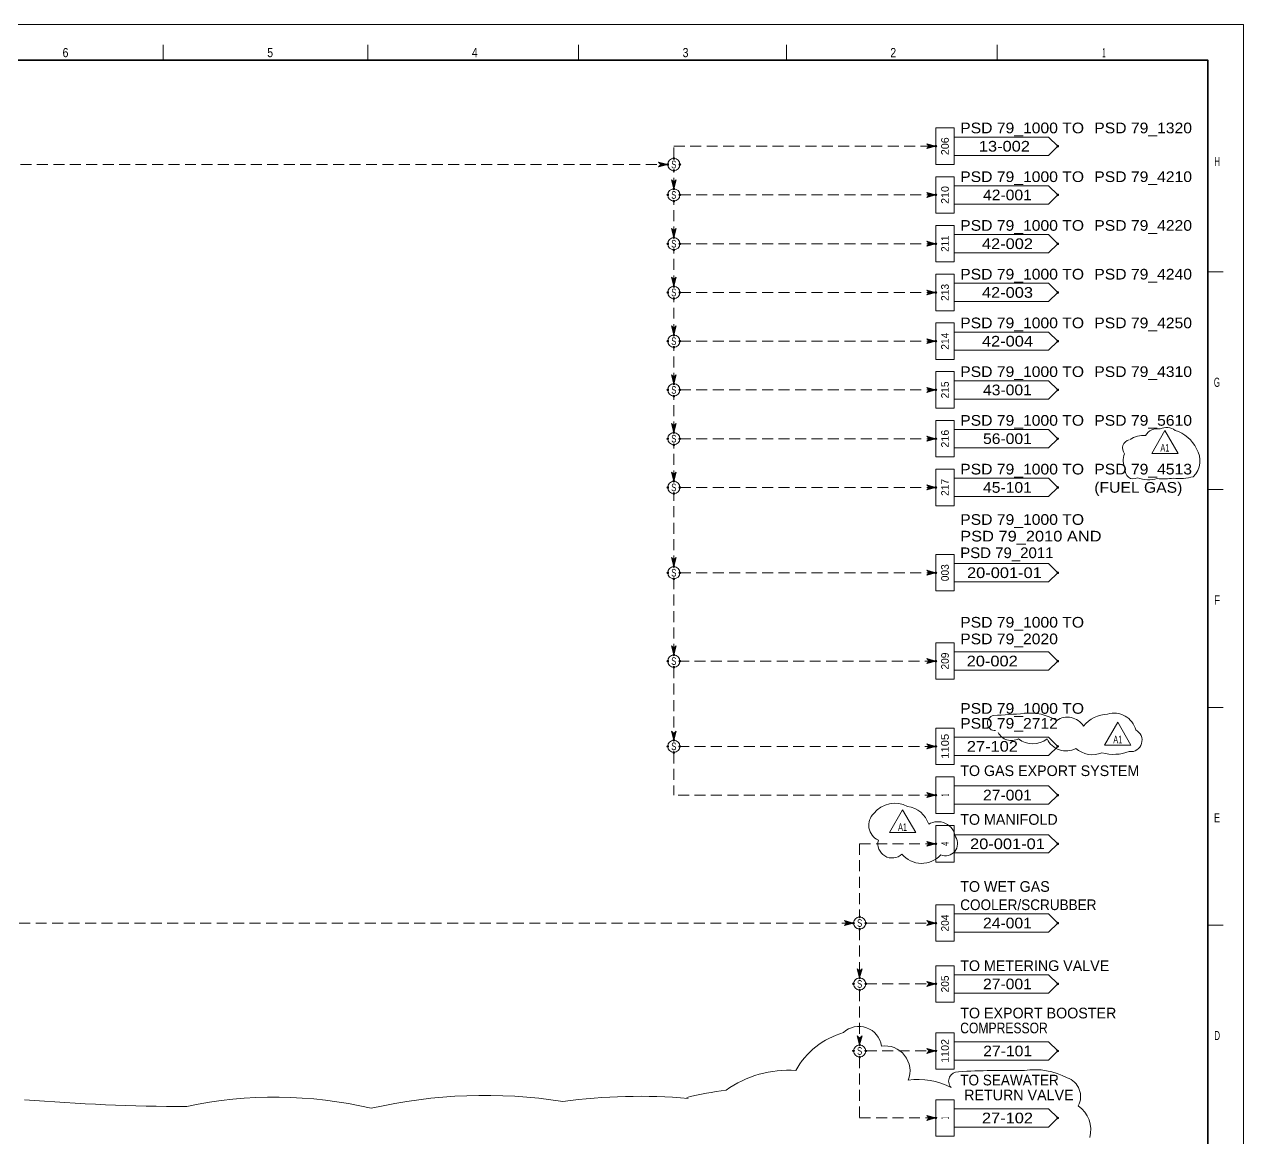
# Model space of a CAD drawing. Header units: millimetres. Extents: x 0 to 841, y 0 to 594.
# Drawn here: x 440.9 to 841, y 228.6 to 594 of the extents above; entities that cross this region are included whole.
import ezdxf
from ezdxf.enums import TextEntityAlignment as Align

# ---------------------------------------------------------------- set-up
doc = ezdxf.new("R2010")
doc.units = ezdxf.units.MM
doc.header["$LTSCALE"] = 1.2
doc.header["$PDMODE"] = 32
doc.header["$PDSIZE"] = 0.6
doc.linetypes.add('MEDIUM_DASHED', pattern=[4.5, 3, -1.5])
for name, color, linetype, lineweight in [('1', 7, 'Continuous', 13), ('12', 7, 'Continuous', 13), ('14', 7, 'MEDIUM_DASHED', 13), ('46', 7, 'MEDIUM_DASHED', 13), ('48', 7, 'Continuous', 13), ('49', 7, 'Continuous', 13), ('50', 7, 'Continuous', 13), ('51', 7, 'Continuous', 13), ('9', 7, 'Continuous', 13)]:
    doc.layers.add(name, color=color, linetype=linetype, lineweight=lineweight)

msp = doc.modelspace()

# ---------------------------------------------------------------- linework, layer by layer
at = {"layer": '1'}
for p, q in [((486.455, 587.261), (486.455, 582.228)), ((553.613, 587.261), (553.613, 582.228)), ((622.776, 587.261), (622.776, 582.228)), ((690.937, 587.261), (690.937, 582.228)), ((760.1, 587.261), (760.1, 582.228)), ((834.275, 512.761), (829.263, 512.761)), ((834.275, 441.28), (829.263, 441.28)), ((834.275, 369.799), (829.263, 369.799)), ((834.275, 298.318), (829.263, 298.318))]:
    msp.add_line(p, q, dxfattribs=at)
at = {"layer": '1', "lineweight": 35}
msp.add_lwpolyline([(829.263, 10.382), (829.263, 582.228), (10.333, 582.228), (10.333, 10.382)], dxfattribs=at)
at = {"layer": '12'}
msp.add_lwpolyline([(0, 594), (841, 594), (841, 0), (0, 0)], close=True, dxfattribs=at)
at = {"layer": '14'}
for p, q in [((654, 554), (740, 554)), ((256, 548), (652, 548)), ((654, 540), (654, 546)), ((656, 538), (740, 538)), ((654, 524), (654, 536)), ((656, 522), (740, 522)), ((654, 508), (654, 520)), ((656, 506), (740, 506)), ((654, 492), (654, 504)), ((656, 490), (740, 490)), ((654, 476), (654, 488)), ((656, 474), (740, 474)), ((654, 460), (654, 472)), ((656, 458), (740, 458)), ((654, 444), (654, 456)), ((656, 442), (740, 442)), ((654, 416), (654, 440)), ((656, 414), (740, 414)), ((654, 387), (654, 412)), ((740, 385), (656, 385)), ((654, 383), (654, 359)), ((740, 357), (656, 357)), ((654, 355), (654, 341)), ((740, 341), (654, 341)), ((715, 325), (715, 301)), ((715, 325), (740, 325)), ((715, 297), (715, 281)), ((717, 299), (738, 299)), ((715, 277), (715, 259)), ((717, 279), (740, 279)), ((717, 257), (738, 257)), ((715, 255), (715, 235)), ((715, 235), (738, 235))]:
    msp.add_line(p, q, dxfattribs=at)
msp.add_lwpolyline([(256, 544), (284, 544), (288, 299), (713, 299)], dxfattribs=at)
at = {"layer": '46'}
msp.add_line((654, 550), (654, 554), dxfattribs=at)
for points in [[(740, 554), (737, 554.8), (737.8, 554), (737, 553.2)], [(739.6, 554), (737.4, 554.6), (738, 554), (737.4, 553.4)], [(739.2, 554), (737.8, 554.4), (738.2, 554), (737.8, 553.6)], [(738.8, 554), (738.2, 554.2), (738.4, 554), (738.2, 553.8)], [(652, 548), (649, 548.8), (649.8, 548), (649, 547.2)], [(651.6, 548), (649.4, 548.6), (650, 548), (649.4, 547.4)], [(651.2, 548), (649.8, 548.4), (650.2, 548), (649.8, 547.6)], [(650.8, 548), (650.2, 548.2), (650.4, 548), (650.2, 547.8)], [(654, 540), (653.2, 543), (654, 542.2), (654.8, 543)], [(654, 540.4), (653.4, 542.6), (654, 542), (654.6, 542.6)], [(654, 540.8), (653.6, 542.2), (654, 541.8), (654.4, 542.2)], [(654, 541.2), (653.8, 541.8), (654, 541.6), (654.2, 541.8)], [(740, 538), (737, 538.8), (737.8, 538), (737, 537.2)], [(739.6, 538), (737.4, 538.6), (738, 538), (737.4, 537.4)], [(739.2, 538), (737.8, 538.4), (738.2, 538), (737.8, 537.6)], [(738.8, 538), (738.2, 538.2), (738.4, 538), (738.2, 537.8)], [(654, 524), (653.2, 527), (654, 526.2), (654.8, 527)], [(654, 524.4), (653.4, 526.6), (654, 526), (654.6, 526.6)], [(654, 524.8), (653.6, 526.2), (654, 525.8), (654.4, 526.2)], [(654, 525.2), (653.8, 525.8), (654, 525.6), (654.2, 525.8)], [(740, 522), (737, 522.8), (737.8, 522), (737, 521.2)], [(739.6, 522), (737.4, 522.6), (738, 522), (737.4, 521.4)], [(739.2, 522), (737.8, 522.4), (738.2, 522), (737.8, 521.6)], [(738.8, 522), (738.2, 522.2), (738.4, 522), (738.2, 521.8)], [(654, 508), (653.2, 511), (654, 510.2), (654.8, 511)], [(654, 508.4), (653.4, 510.6), (654, 510), (654.6, 510.6)], [(654, 508.8), (653.6, 510.2), (654, 509.8), (654.4, 510.2)], [(654, 509.2), (653.8, 509.8), (654, 509.6), (654.2, 509.8)], [(740, 506), (737, 506.8), (737.8, 506), (737, 505.2)], [(739.6, 506), (737.4, 506.6), (738, 506), (737.4, 505.4)], [(739.2, 506), (737.8, 506.4), (738.2, 506), (737.8, 505.6)], [(738.8, 506), (738.2, 506.2), (738.4, 506), (738.2, 505.8)], [(654, 492), (653.2, 495), (654, 494.2), (654.8, 495)], [(654, 492.4), (653.4, 494.6), (654, 494), (654.6, 494.6)], [(654, 492.8), (653.6, 494.2), (654, 493.8), (654.4, 494.2)], [(654, 493.2), (653.8, 493.8), (654, 493.6), (654.2, 493.8)], [(740, 490), (737, 490.8), (737.8, 490), (737, 489.2)], [(739.6, 490), (737.4, 490.6), (738, 490), (737.4, 489.4)], [(739.2, 490), (737.8, 490.4), (738.2, 490), (737.8, 489.6)], [(738.8, 490), (738.2, 490.2), (738.4, 490), (738.2, 489.8)], [(654, 476), (653.2, 479), (654, 478.2), (654.8, 479)], [(654, 476.4), (653.4, 478.6), (654, 478), (654.6, 478.6)], [(654, 476.8), (653.6, 478.2), (654, 477.8), (654.4, 478.2)], [(654, 477.2), (653.8, 477.8), (654, 477.6), (654.2, 477.8)], [(740, 474), (737, 474.8), (737.8, 474), (737, 473.2)], [(739.6, 474), (737.4, 474.6), (738, 474), (737.4, 473.4)], [(739.2, 474), (737.8, 474.4), (738.2, 474), (737.8, 473.6)], [(738.8, 474), (738.2, 474.2), (738.4, 474), (738.2, 473.8)], [(654, 460), (653.2, 463), (654, 462.2), (654.8, 463)], [(654, 460.4), (653.4, 462.6), (654, 462), (654.6, 462.6)], [(654, 460.8), (653.6, 462.2), (654, 461.8), (654.4, 462.2)], [(654, 461.2), (653.8, 461.8), (654, 461.6), (654.2, 461.8)], [(740, 458), (737, 458.8), (737.8, 458), (737, 457.2)], [(739.6, 458), (737.4, 458.6), (738, 458), (737.4, 457.4)], [(739.2, 458), (737.8, 458.4), (738.2, 458), (737.8, 457.6)], [(738.8, 458), (738.2, 458.2), (738.4, 458), (738.2, 457.8)], [(654, 444), (653.2, 447), (654, 446.2), (654.8, 447)], [(654, 444.4), (653.4, 446.6), (654, 446), (654.6, 446.6)], [(654, 444.8), (653.6, 446.2), (654, 445.8), (654.4, 446.2)], [(654, 445.2), (653.8, 445.8), (654, 445.6), (654.2, 445.8)], [(740, 442), (737, 442.8), (737.8, 442), (737, 441.2)], [(739.6, 442), (737.4, 442.6), (738, 442), (737.4, 441.4)], [(739.2, 442), (737.8, 442.4), (738.2, 442), (737.8, 441.6)], [(738.8, 442), (738.2, 442.2), (738.4, 442), (738.2, 441.8)], [(654, 416), (653.2, 419), (654, 418.2), (654.8, 419)], [(654, 416.4), (653.4, 418.6), (654, 418), (654.6, 418.6)], [(654, 416.8), (653.6, 418.2), (654, 417.8), (654.4, 418.2)], [(654, 417.2), (653.8, 417.8), (654, 417.6), (654.2, 417.8)], [(740, 414), (737, 414.8), (737.8, 414), (737, 413.2)], [(739.6, 414), (737.4, 414.6), (738, 414), (737.4, 413.4)], [(739.2, 414), (737.8, 414.4), (738.2, 414), (737.8, 413.6)], [(738.8, 414), (738.2, 414.2), (738.4, 414), (738.2, 413.8)], [(654, 387), (653.2, 390), (654, 389.2), (654.8, 390)], [(654, 387.4), (653.4, 389.6), (654, 389), (654.6, 389.6)], [(654, 387.8), (653.6, 389.2), (654, 388.8), (654.4, 389.2)], [(654, 388.2), (653.8, 388.8), (654, 388.6), (654.2, 388.8)], [(740, 385), (737, 385.8), (737.8, 385), (737, 384.2)], [(739.6, 385), (737.4, 385.6), (738, 385), (737.4, 384.4)], [(739.2, 385), (737.8, 385.4), (738.2, 385), (737.8, 384.6)], [(738.8, 385), (738.2, 385.2), (738.4, 385), (738.2, 384.8)], [(654, 359), (653.2, 362), (654, 361.2), (654.8, 362)], [(654, 359.4), (653.4, 361.6), (654, 361), (654.6, 361.6)], [(654, 359.8), (653.6, 361.2), (654, 360.8), (654.4, 361.2)], [(654, 360.2), (653.8, 360.8), (654, 360.6), (654.2, 360.8)], [(740, 357), (737, 357.8), (737.8, 357), (737, 356.2)], [(739.6, 357), (737.4, 357.6), (738, 357), (737.4, 356.4)], [(739.2, 357), (737.8, 357.4), (738.2, 357), (737.8, 356.6)], [(738.8, 357), (738.2, 357.2), (738.4, 357), (738.2, 356.8)], [(740, 341), (737, 341.8), (737.8, 341), (737, 340.2)], [(739.6, 341), (737.4, 341.6), (738, 341), (737.4, 340.4)], [(739.2, 341), (737.8, 341.4), (738.2, 341), (737.8, 340.6)], [(738.8, 341), (738.2, 341.2), (738.4, 341), (738.2, 340.8)], [(740, 325), (737, 325.8), (737.8, 325), (737, 324.2)], [(739.6, 325), (737.4, 325.6), (738, 325), (737.4, 324.4)], [(739.2, 325), (737.8, 325.4), (738.2, 325), (737.8, 324.6)], [(738.8, 325), (738.2, 325.2), (738.4, 325), (738.2, 324.8)], [(713, 299), (710, 299.8), (710.8, 299), (710, 298.2)], [(712.6, 299), (710.4, 299.6), (711, 299), (710.4, 298.4)], [(712.2, 299), (710.8, 299.4), (711.2, 299), (710.8, 298.6)], [(711.8, 299), (711.2, 299.2), (711.4, 299), (711.2, 298.8)], [(740, 299), (737, 299.8), (737.8, 299), (737, 298.2)], [(739.6, 299), (737.4, 299.6), (738, 299), (737.4, 298.4)], [(739.2, 299), (737.8, 299.4), (738.2, 299), (737.8, 298.6)], [(738.8, 299), (738.2, 299.2), (738.4, 299), (738.2, 298.8)], [(715, 281), (715.8, 284), (715, 283.2), (714.2, 284)], [(715, 281.4), (715.6, 283.6), (715, 283), (714.4, 283.6)], [(715, 281.8), (715.4, 283.2), (715, 282.8), (714.6, 283.2)], [(715, 282.2), (715.2, 282.8), (715, 282.6), (714.8, 282.8)], [(740, 279), (737, 279.8), (737.8, 279), (737, 278.2)], [(739.6, 279), (737.4, 279.6), (738, 279), (737.4, 278.4)], [(739.2, 279), (737.8, 279.4), (738.2, 279), (737.8, 278.6)], [(738.8, 279), (738.2, 279.2), (738.4, 279), (738.2, 278.8)], [(715, 259), (715.8, 262), (715, 261.2), (714.2, 262)], [(715, 259.4), (715.6, 261.6), (715, 261), (714.4, 261.6)], [(715, 259.8), (715.4, 261.2), (715, 260.8), (714.6, 261.2)], [(715, 260.2), (715.2, 260.8), (715, 260.6), (714.8, 260.8)], [(740, 257), (737, 257.8), (737.8, 257), (737, 256.2)], [(739.6, 257), (737.4, 257.6), (738, 257), (737.4, 256.4)], [(739.2, 257), (737.8, 257.4), (738.2, 257), (737.8, 256.6)], [(738.8, 257), (738.2, 257.2), (738.4, 257), (738.2, 256.8)], [(740, 235), (737, 235.8), (737.8, 235), (737, 234.2)], [(739.6, 235), (737.4, 235.6), (738, 235), (737.4, 234.4)], [(739.2, 235), (737.8, 235.4), (738.2, 235), (737.8, 234.6)], [(738.8, 235), (738.2, 235.2), (738.4, 235), (738.2, 234.8)]]:
    msp.add_lwpolyline(points, close=True, dxfattribs=at)
at = {"layer": '48'}
for centre in [(654, 548), (654, 538), (654, 522), (654, 506), (654, 490), (654, 474), (654, 458), (654, 442), (654, 414), (654, 385), (654, 357), (715, 299), (715, 279), (715, 257)]:
    msp.add_circle(centre, 2, dxfattribs=at)
for p in [(652, 548), (654, 550), (656, 548), (654, 546), (654, 540), (652, 538), (654, 536), (656, 538), (654, 524), (652, 522), (654, 520), (656, 522), (654, 508), (652, 506), (654, 504), (656, 506), (654, 492), (652, 490), (654, 488), (656, 490), (654, 476), (652, 474), (654, 472), (656, 474), (654, 460), (652, 458), (654, 456), (656, 458), (654, 444), (652, 442), (654, 440), (656, 442), (654, 416), (652, 414), (654, 412), (656, 414), (652, 385), (654, 387), (656, 385), (654, 383), (652, 357), (654, 359), (656, 357), (654, 355), (715, 301), (713, 299), (715, 297), (717, 299), (715, 281), (713, 279), (715, 277), (717, 279), (713, 257), (715, 259), (717, 257), (715, 255)]:
    msp.add_point(p, dxfattribs=at)
at = {"layer": '49'}
for p, q in [((746, 560), (740, 560)), ((746, 548), (746, 560)), ((777, 557), (746, 557)), ((777, 551), (746, 551)), ((746, 544), (740, 544)), ((746, 532), (746, 544)), ((777, 541), (746, 541)), ((777, 535), (746, 535)), ((746, 528), (740, 528)), ((746, 516), (746, 528)), ((777, 525), (746, 525)), ((777, 519), (746, 519)), ((746, 512), (740, 512)), ((746, 500), (746, 512)), ((777, 509), (746, 509)), ((777, 503), (746, 503)), ((746, 496), (740, 496)), ((746, 484), (746, 496)), ((777, 493), (746, 493)), ((777, 487), (746, 487)), ((746, 480), (740, 480)), ((746, 468), (746, 480)), ((777, 477), (746, 477)), ((777, 471), (746, 471)), ((746, 464), (740, 464)), ((746, 452), (746, 464)), ((777, 461), (746, 461)), ((777, 455), (746, 455)), ((746, 448), (740, 448)), ((746, 436), (746, 448)), ((777, 445), (746, 445)), ((777, 439), (746, 439)), ((746, 420), (740, 420)), ((746, 408), (746, 420)), ((777, 417), (746, 417)), ((777, 411), (746, 411)), ((746, 391), (740, 391)), ((746, 379), (746, 391)), ((777, 388), (746, 388)), ((777, 382), (746, 382)), ((746, 363), (740, 363)), ((746, 351), (746, 363)), ((777, 360), (746, 360)), ((777, 354), (746, 354)), ((746, 347), (740, 347)), ((746, 335), (746, 347)), ((777, 344), (746, 344)), ((777, 338), (746, 338)), ((746, 331), (740, 331)), ((746, 319), (746, 331)), ((777, 328), (746, 328)), ((777, 322), (746, 322)), ((746, 305), (740, 305)), ((746, 293), (746, 305)), ((777, 302), (746, 302)), ((777, 296), (746, 296)), ((746, 285), (740, 285)), ((746, 273), (746, 285)), ((777, 282), (746, 282)), ((777, 276), (746, 276)), ((746, 263), (740, 263)), ((746, 251), (746, 263)), ((777, 260), (746, 260)), ((777, 254), (746, 254)), ((746, 241), (740, 241)), ((746, 229), (746, 241)), ((777, 238), (746, 238)), ((777, 232), (746, 232))]:
    msp.add_line(p, q, dxfattribs=at)
for points in [[(740, 560), (740, 548), (746, 548)], [(777, 557), (780, 554), (777, 551)], [(740, 544), (740, 532), (746, 532)], [(777, 541), (780, 538), (777, 535)], [(740, 528), (740, 516), (746, 516)], [(777, 525), (780, 522), (777, 519)], [(740, 512), (740, 500), (746, 500)], [(777, 509), (780, 506), (777, 503)], [(740, 496), (740, 484), (746, 484)], [(777, 493), (780, 490), (777, 487)], [(740, 480), (740, 468), (746, 468)], [(777, 477), (780, 474), (777, 471)], [(740, 464), (740, 452), (746, 452)], [(777, 461), (780, 458), (777, 455)], [(740, 448), (740, 436), (746, 436)], [(777, 445), (780, 442), (777, 439)], [(740, 420), (740, 408), (746, 408)], [(777, 417), (780, 414), (777, 411)], [(740, 391), (740, 379), (746, 379)], [(777, 388), (780, 385), (777, 382)], [(740, 363), (740, 351), (746, 351)], [(777, 360), (780, 357), (777, 354)], [(740, 347), (740, 335), (746, 335)], [(777, 344), (780, 341), (777, 338)], [(740, 331), (740, 319), (746, 319)], [(777, 328), (780, 325), (777, 322)], [(740, 305), (740, 293), (746, 293)], [(777, 302), (780, 299), (777, 296)], [(740, 285), (740, 273), (746, 273)], [(777, 282), (780, 279), (777, 276)], [(740, 263), (740, 251), (746, 251)], [(777, 260), (780, 257), (777, 254)], [(740, 241), (740, 229), (746, 229)], [(777, 238), (780, 235), (777, 232)]]:
    msp.add_lwpolyline(points, dxfattribs=at)
for p in [(740, 554), (780, 554), (740, 538), (780, 538), (740, 522), (780, 522), (740, 506), (780, 506), (740, 490), (780, 490), (740, 474), (780, 474), (740, 458), (780, 458), (740, 442), (780, 442), (740, 414), (780, 414), (740, 385), (780, 385), (740, 357), (780, 357), (740, 341), (780, 341), (740, 325), (780, 325), (740, 299), (780, 299), (740, 279), (780, 279), (740, 257), (780, 257), (740, 235), (780, 235)]:
    msp.add_point(p, dxfattribs=at)
at = {"layer": '50'}
for points in [[(815.169, 460.686), (810.839, 453.186), (819.498, 453.186)], [(799.702, 364.934), (795.372, 357.434), (804.031, 357.434)], [(729.069, 336.166), (724.739, 328.666), (733.399, 328.666)]]:
    msp.add_lwpolyline(points, close=True, dxfattribs=at)
at = {"layer": '51'}
for centre, radius, start, end in [((812.779, 456.546), 4.719, 79.72761, 147.68811), ((815.709, 456.908), 4.763, 53.11517, 116.00149), ((815.155, 449.748), 11.489, 25.58479, 72.72048), ((804.082, 454.905), 2.813, 102.13859, 221.00001), ((808.292, 450.473), 8.61, 86.67777, 122.0277), ((806.853, 450.813), 5.385, 155.34072, 210.11056), ((819.442, 450.754), 7.25, 313.77637, 33.06296), ((804.84, 447.512), 2.712, 167.24081, 300.09201), ((809.792, 454.763), 10.248, 249.47754, 286.3563), ((814.92, 463.35), 18.556, 263.05972, 279.48697), ((819.981, 462.285), 17.353, 263.37377, 284.94757), ((759.384, 364.653), 2.489, 99.48519, 274.87534), ((788.968, -32.112), 400.345, 92.85789, 94.29656), ((771.1, 351.085), 16.781, 59.32503, 97.16511), ((783.131, 360.286), 6.278, 32.25394, 123.55067), ((796.905, 356.636), 10.985, 92.72921, 140.41236), ((798.454, 360.55), 7.356, 14.41846, 106.36032), ((764.821, 363.844), 4.955, 207.63472, 297.64906), ((803.905, 359.013), 3.762, 263.65246, 63.57622), ((771.823, 365.34), 7.534, 231.37308, 308.62692), ((782.692, 362.275), 6.78, 204.57866, 298.54284), ((791.408, 362.568), 8.309, 228.76707, 291.8506), ((798.316, 369.666), 15.293, 255.55676, 289.77057), ((726.585, 329.536), 8.807, 61.76145, 141.69448), ((729.549, 328.886), 8.494, 17.50289, 81.85476), ((723.325, 331.091), 5.345, 133.07941, 245.84058), ((740.66, 326.455), 5.824, 7.94036, 121.12182), ((725.671, 325.035), 4.684, 165.42971, 313.08671), ((743.189, 325.019), 3.939, 246.54798, 34.66476), ((735.336, 327.016), 8.425, 219.88133, 318.23981), ((714.77, 257.628), 7.426, 7.72583, 133.19179), ((716.971, 237.816), 26.256, 106.10548, 150.86894), ((723.233, 250.406), 8.294, 338.64758, 97.65289), ((691.588, 215.368), 35.315, 86.02541, 125.34114), ((747.326, 247.071), 3.127, 88.44109, 222.01958), ((764.066, -63.758), 314.396, 89.08575, 93.03661), ((772.494, 228.329), 22.528, 61.83075, 98.70929), ((781.028, 242.044), 6.494, 331.60816, 71.12331), ((690.625, 104.948), 140.581, 97.95864, 103.28588), ((734.368, 225.118), 22.528, 61.83075, 98.70929), ((497.261, 945.824), 707.081, 265.42735, 269.74951), ((523.207, 103.794), 138.044, 76.79576, 102.143), ((591.927, 77.486), 164.95, 81.06251, 103.02922), ((642.553, 55.819), 186.298, 85.00988, 97.71186), ((781.26, 231.084), 9.593, 344.73518, 55.15284)]:
    msp.add_arc(centre, radius, start, end, dxfattribs=at)
at = {"layer": '9'}
msp.add_lwpolyline([(0, 0), (841, 0), (841, 594), (0, 594)], close=True, dxfattribs=at)

# ---------------------------------------------------------------- texts
at = {"layer": '1'}
for s, width, p in [('6', 0.85, (454.385, 583.235)), ('5', 0.85, (521.543, 583.235)), ('4', 0.85, (588.702, 583.235)), ('3', 0.85, (657.865, 583.235)), ('2', 0.85, (726.025, 583.235)), ('1', 0.4, (795.18, 583.235))]:
    msp.add_text(s, height=3.02, dxfattribs=dict(at, width=width)).set_placement(p, align=Align.CENTER)
for s, width, p in [('H', 0.65, (833.271, 547.494)), ('G', 0.65, (833.271, 475.007)), ('F', 0.8, (833.271, 403.526)), ('E', 0.75, (833.271, 332.045)), ('D', 0.65, (833.271, 260.565))]:
    msp.add_text(s, height=3.02, dxfattribs=dict(at, width=width)).set_placement(p, align=Align.RIGHT)
at = {"layer": '49'}
for s, width, p in [('PSD 79_1000 TO', 1.1, (748, 558.25)), ('PSD 79_1320', 1.1, (792, 558.25)), ('PSD 79_1000 TO', 1.1, (748, 542.25)), ('PSD 79_4210', 1.1, (792, 542.25)), ('PSD 79_1000 TO', 1.1, (748, 526.25)), ('PSD 79_4220', 1.1, (792, 526.25)), ('PSD 79_1000 TO', 1.1, (748, 510.25)), ('PSD 79_4240', 1.1, (792, 510.25)), ('PSD 79_1000 TO', 1.1, (748, 494.25)), ('PSD 79_4250', 1.1, (792, 494.25)), ('PSD 79_1000 TO', 1.1, (748, 478.25)), ('PSD 79_4310', 1.1, (792, 478.25)), ('PSD 79_1000 TO', 1.1, (748, 462.25)), ('PSD 79_5610', 1.1, (792, 462.25)), ('PSD 79_1000 TO', 1.1, (748, 446.25)), ('PSD 79_4513', 1.1, (792, 446.25)), ('(FUEL GAS)', 1.1, (792, 440.25)), ('PSD 79_1000 TO', 1.1, (748, 429.709)), ('PSD 79_2010 AND ', 1.15, (748, 424.25)), ('PSD 79_2011', 1.05, (748, 418.79)), ('PSD 79_1000 TO', 1.1, (748, 395.98)), ('PSD 79_2020', 1.1, (748, 390.52)), ('PSD 79_1000 TO', 1.1, (748, 367.699)), ('PSD 79_2712', 1.1, (748, 362.8)), ('COOLER/SCRUBBER', 0.95, (748, 303.25)), ('COMPRESSOR', 0.85, (748, 262.8)), ('TO SEAWATER', 0.95, (748, 245.699))]:
    msp.add_text(s, height=3.5, dxfattribs=dict(at, width=width)).set_placement(p)
for s, width, p in [('206', 1.05, (744.25, 554)), ('210', 1.05, (744.25, 537.999)), ('211', 0.95, (744.25, 522)), ('216', 1.05, (744.25, 458)), ('1105', 1.1, (744.25, 357.019)), ('1', 0.4, (744.25, 340.999)), ('4', 0.7, (744.25, 324.999)), ('1102', 1.05, (744.25, 257.022)), ('1', 0.4, (744.25, 234.994))]:
    msp.add_text(s, height=2.5, rotation=90, dxfattribs=dict(at, width=width)).set_placement(p, align=Align.CENTER)
for s, width, p in [('13-002', 1.15, (762.5, 552.25)), ('42-001', 1.1, (763.5, 536.25)), ('42-002', 1.15, (763.5, 520.25)), ('42-003', 1.15, (763.5, 504.25)), ('42-004', 1.15, (763.5, 488.25)), ('43-001', 1.1, (763.5, 472.25)), ('56-001', 1.1, (763.5, 456.25)), ('45-101', 1.1, (763.5, 440.25)), ('20-001-01', 1.15, (762.5, 412.25)), ('20-002', 1.15, (758.5, 383.25)), ('27-102', 1.15, (758.56, 355.25)), ('27-001', 1.1, (763.5, 339.25)), ('20-001-01', 1.15, (763.5, 323.25)), ('24-001', 1.1, (763.5, 297.25)), ('27-001', 1.1, (763.5, 277.25)), ('27-101', 1.1, (763.563, 255.25)), ('27-102', 1.15, (763.5, 233.25))]:
    msp.add_text(s, height=3.5, dxfattribs=dict(at, width=width)).set_placement(p, align=Align.CENTER)
for s, p in [('213', (744.25, 506)), ('214', (744.25, 490)), ('215', (744.25, 474)), ('217', (744.25, 442)), ('003', (744.25, 413.999)), ('209', (744.25, 385)), ('204', (744.25, 299)), ('205', (744.25, 279))]:
    msp.add_text(s, height=2.5, rotation=90, dxfattribs=at).set_placement(p, align=Align.CENTER)
for s, p in [('TO GAS EXPORT SYSTEM', (748, 347.25)), ('TO MANIFOLD', (748, 331.25)), ('TO WET GAS', (748, 309.25)), ('TO METERING VALVE', (748, 283.25)), ('TO EXPORT BOOSTER', (748, 267.699)), (' RETURN VALVE', (748, 240.8))]:
    msp.add_text(s, height=3.5, dxfattribs=at).set_placement(p)
at = {"layer": '50'}
for s, width, p in [('S', 0.75, (654, 546.75)), ('S', 0.75, (654, 536.75)), ('S', 0.75, (654, 520.75)), ('S', 0.75, (654, 504.75)), ('S', 0.75, (654, 488.75)), ('S', 0.75, (654, 472.75)), ('S', 0.75, (654, 456.75)), ('A1', 0.7, (815.168, 453.741)), ('S', 0.75, (654, 440.75)), ('S', 0.75, (654, 412.75)), ('S', 0.75, (654, 383.75)), ('A1', 0.7, (799.701, 357.989)), ('S', 0.75, (654, 355.75)), ('A1', 0.7, (729.069, 329.221)), ('S', 0.75, (715, 297.75)), ('S', 0.75, (715, 277.75)), ('S', 0.75, (715, 255.75))]:
    msp.add_text(s, height=2.5, dxfattribs=dict(at, width=width)).set_placement(p, align=Align.CENTER)

doc.saveas('drawing.dxf')
